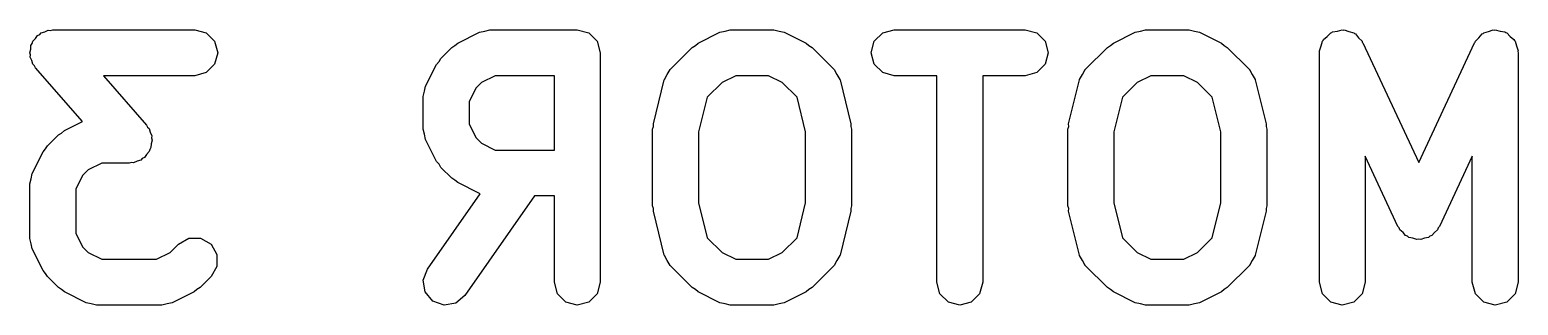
# Model space of a CAD drawing. Extents: x 102.4 to 200.2, y -128.1 to -62.9.
# Drawn here: x 178.1 to 187.83, y -105.84 to -104.04 of the extents above; entities that cross this region are included whole.
import ezdxf

# ---------------------------------------------------------------- set-up
doc = ezdxf.new("R2010")
doc.units = 0
doc.layers.add('BLACK', color=7, linetype='CONTINUOUS')

msp = doc.modelspace()

# ---------------------------------------------------------------- linework, layer by layer
at = {"layer": 'BLACK', "linetype": 'CONTINUOUS'}
for p, q in [((178.138, -104.102), (178.151, -104.081)), ((178.151, -104.081), (178.165, -104.075)), ((178.165, -104.075), (178.175, -104.064)), ((178.175, -104.064), (178.199, -104.058)), ((178.199, -104.058), (178.221, -104.047)), ((178.221, -104.047), (178.236, -104.048)), ((178.236, -104.048), (178.25, -104.044)), ((178.25, -104.044), (179.179, -104.044)), ((179.179, -104.044), (179.254, -104.064)), ((179.254, -104.064), (179.308, -104.119)), ((180.897, -104.131), (181.04, -104.06)), ((181.04, -104.06), (181.074, -104.053)), ((181.074, -104.053), (181.107, -104.044)), ((181.107, -104.044), (181.679, -104.044)), ((181.679, -104.044), (181.754, -104.064)), ((181.754, -104.064), (181.808, -104.119)), ((182.469, -104.131), (182.611, -104.06)), ((182.611, -104.06), (182.645, -104.053)), ((182.645, -104.053), (182.679, -104.044)), ((182.679, -104.044), (182.964, -104.044)), ((182.964, -104.044), (182.998, -104.053)), ((182.998, -104.053), (183.031, -104.06)), ((183.031, -104.06), (183.174, -104.131)), ((183.62, -104.119), (183.675, -104.064)), ((183.675, -104.064), (183.75, -104.044)), ((183.75, -104.044), (184.607, -104.044)), ((184.607, -104.044), (184.682, -104.064)), ((184.682, -104.064), (184.737, -104.119)), ((185.183, -104.131), (185.326, -104.06)), ((185.326, -104.06), (185.36, -104.053)), ((185.36, -104.053), (185.393, -104.044)), ((185.393, -104.044), (185.679, -104.044)), ((185.679, -104.044), (185.712, -104.053)), ((185.712, -104.053), (185.746, -104.06)), ((185.746, -104.06), (185.889, -104.131)), ((186.556, -104.108), (186.581, -104.087)), ((186.581, -104.087), (186.604, -104.064)), ((186.604, -104.064), (186.61, -104.062)), ((186.61, -104.062), (186.615, -104.058)), ((186.615, -104.058), (186.647, -104.052)), ((186.647, -104.052), (186.679, -104.044)), ((186.679, -104.044), (186.685, -104.046)), ((186.685, -104.046), (186.692, -104.044)), ((186.692, -104.044), (186.722, -104.056)), ((186.722, -104.056), (186.754, -104.064)), ((186.754, -104.064), (186.758, -104.069)), ((186.758, -104.069), (186.765, -104.071)), ((186.765, -104.071), (186.785, -104.096)), ((186.785, -104.096), (186.808, -104.119)), ((187.549, -104.119), (187.572, -104.096)), ((187.572, -104.096), (187.593, -104.071)), ((187.593, -104.071), (187.599, -104.069)), ((187.599, -104.069), (187.604, -104.064)), ((187.604, -104.064), (187.635, -104.056)), ((187.635, -104.056), (187.666, -104.044)), ((187.666, -104.044), (187.672, -104.046)), ((187.672, -104.046), (187.679, -104.044)), ((187.679, -104.044), (187.71, -104.052)), ((187.71, -104.052), (187.742, -104.058)), ((187.742, -104.058), (187.747, -104.062)), ((187.747, -104.062), (187.754, -104.064)), ((187.754, -104.064), (187.777, -104.087)), ((187.777, -104.087), (187.801, -104.108)), ((178.1, -104.194), (178.106, -104.17)), ((178.104, -104.208), (178.1, -104.194)), ((178.106, -104.17), (178.108, -104.146)), ((178.108, -104.146), (178.116, -104.133)), ((178.116, -104.133), (178.12, -104.119)), ((178.12, -104.119), (178.138, -104.102)), ((179.308, -104.119), (179.329, -104.194)), ((179.329, -104.194), (179.308, -104.269)), ((180.787, -104.231), (180.858, -104.159)), ((180.858, -104.159), (180.879, -104.147)), ((180.879, -104.147), (180.897, -104.131)), ((181.808, -104.119), (181.829, -104.194)), ((181.829, -104.194), (181.829, -105.694)), ((182.287, -104.302), (182.43, -104.159)), ((182.43, -104.159), (182.451, -104.147)), ((182.451, -104.147), (182.469, -104.131)), ((183.174, -104.131), (183.192, -104.147)), ((183.192, -104.147), (183.213, -104.159)), ((183.213, -104.159), (183.356, -104.302)), ((183.6, -104.194), (183.62, -104.119)), ((183.62, -104.269), (183.6, -104.194)), ((184.737, -104.119), (184.757, -104.194)), ((184.757, -104.194), (184.737, -104.269)), ((185.001, -104.302), (185.144, -104.159)), ((185.144, -104.159), (185.165, -104.147)), ((185.165, -104.147), (185.183, -104.131)), ((185.889, -104.131), (185.907, -104.147)), ((185.907, -104.147), (185.927, -104.159)), ((185.927, -104.159), (186.07, -104.302)), ((186.529, -104.181), (186.54, -104.15)), ((186.53, -104.187), (186.529, -104.181)), ((186.529, -104.194), (186.53, -104.187)), ((186.529, -105.694), (186.529, -104.194)), ((186.54, -104.15), (186.549, -104.119)), ((186.549, -104.119), (186.553, -104.114)), ((186.553, -104.114), (186.556, -104.108)), ((186.808, -104.119), (186.81, -104.125)), ((186.81, -104.125), (186.814, -104.13)), ((186.814, -104.13), (187.179, -104.911)), ((187.179, -104.911), (187.543, -104.13)), ((187.543, -104.13), (187.547, -104.125)), ((187.547, -104.125), (187.549, -104.119)), ((187.801, -104.108), (187.804, -104.114)), ((187.804, -104.114), (187.808, -104.119)), ((187.808, -104.119), (187.817, -104.15)), ((187.817, -104.15), (187.828, -104.181)), ((187.828, -104.181), (187.827, -104.187)), ((187.827, -104.187), (187.829, -104.194)), ((187.829, -104.194), (187.829, -105.694)), ((178.103, -104.223), (178.104, -104.208)), ((178.114, -104.245), (178.103, -104.223)), ((178.12, -104.269), (178.114, -104.245)), ((178.131, -104.279), (178.12, -104.269)), ((178.137, -104.293), (178.131, -104.279)), ((178.444, -104.643), (178.137, -104.293)), ((179.308, -104.269), (179.254, -104.324)), ((180.687, -104.413), (180.759, -104.27)), ((180.759, -104.27), (180.775, -104.252)), ((180.775, -104.252), (180.787, -104.231)), ((183.675, -104.324), (183.62, -104.269)), ((184.737, -104.269), (184.682, -104.324)), ((179.179, -104.344), (178.581, -104.344)), ((178.581, -104.344), (178.863, -104.667)), ((179.254, -104.324), (179.179, -104.344)), ((181.053, -104.389), (181.016, -104.426)), ((181.143, -104.344), (181.053, -104.389)), ((181.529, -104.344), (181.143, -104.344)), ((181.529, -104.83), (181.529, -104.344)), ((182.176, -104.658), (182.247, -104.372)), ((182.247, -104.372), (182.248, -104.371)), ((182.248, -104.369), (182.267, -104.337)), ((182.248, -104.371), (182.248, -104.369)), ((182.267, -104.337), (182.285, -104.304)), ((182.285, -104.304), (182.286, -104.303)), ((182.286, -104.303), (182.287, -104.302)), ((182.625, -104.389), (182.528, -104.485)), ((182.714, -104.344), (182.625, -104.389)), ((182.929, -104.344), (182.714, -104.344)), ((183.018, -104.389), (182.929, -104.344)), ((183.115, -104.485), (183.018, -104.389)), ((183.356, -104.302), (183.357, -104.303)), ((183.357, -104.303), (183.358, -104.304)), ((183.358, -104.304), (183.376, -104.337)), ((183.376, -104.337), (183.395, -104.369)), ((183.395, -104.369), (183.395, -104.371)), ((183.395, -104.371), (183.396, -104.372)), ((183.396, -104.372), (183.467, -104.658)), ((183.75, -104.344), (183.675, -104.324)), ((184.029, -104.344), (183.75, -104.344)), ((184.029, -105.694), (184.029, -104.344)), ((184.607, -104.344), (184.329, -104.344)), ((184.329, -104.344), (184.329, -105.694)), ((184.682, -104.324), (184.607, -104.344)), ((184.89, -104.658), (184.962, -104.372)), ((184.962, -104.369), (184.981, -104.337)), ((184.962, -104.371), (184.962, -104.369)), ((184.962, -104.372), (184.962, -104.371)), ((184.981, -104.337), (184.999, -104.304)), ((184.999, -104.304), (185, -104.303)), ((185, -104.303), (185.001, -104.302)), ((185.339, -104.389), (185.243, -104.485)), ((185.428, -104.344), (185.339, -104.389)), ((185.643, -104.344), (185.428, -104.344)), ((185.733, -104.389), (185.643, -104.344)), ((185.829, -104.485), (185.733, -104.389)), ((186.07, -104.302), (186.071, -104.303)), ((186.071, -104.303), (186.072, -104.304)), ((186.072, -104.304), (186.09, -104.337)), ((186.09, -104.337), (186.109, -104.369)), ((186.109, -104.369), (186.109, -104.371)), ((186.109, -104.371), (186.11, -104.372)), ((186.11, -104.372), (186.181, -104.658)), ((180.671, -104.48), (180.68, -104.446)), ((180.671, -104.694), (180.671, -104.48)), ((180.68, -104.446), (180.687, -104.413)), ((181.016, -104.426), (180.971, -104.515)), ((182.528, -104.485), (182.471, -104.712)), ((183.171, -104.712), (183.115, -104.485)), ((185.243, -104.485), (185.186, -104.712)), ((185.886, -104.712), (185.829, -104.485)), ((180.971, -104.515), (180.971, -104.659)), ((178.326, -104.703), (178.444, -104.643)), ((178.863, -104.667), (178.869, -104.68)), ((178.869, -104.68), (178.88, -104.69)), ((180.971, -104.659), (181.016, -104.748)), ((182.171, -104.694), (182.176, -104.676)), ((182.176, -104.676), (182.176, -104.658)), ((183.467, -104.658), (183.467, -104.676)), ((183.467, -104.676), (183.471, -104.694)), ((184.886, -104.694), (184.891, -104.676)), ((184.891, -104.676), (184.89, -104.658)), ((186.181, -104.658), (186.181, -104.676)), ((186.181, -104.676), (186.186, -104.694)), ((178.215, -104.802), (178.287, -104.731)), ((178.287, -104.731), (178.308, -104.719)), ((178.308, -104.719), (178.326, -104.703)), ((178.88, -104.69), (178.886, -104.714)), ((178.886, -104.714), (178.897, -104.736)), ((178.9, -104.765), (178.894, -104.789)), ((178.897, -104.736), (178.896, -104.751)), ((178.896, -104.751), (178.9, -104.765)), ((180.68, -104.727), (180.671, -104.694)), ((180.687, -104.761), (180.68, -104.727)), ((180.759, -104.904), (180.687, -104.761)), ((181.016, -104.748), (181.053, -104.785)), ((182.171, -105.194), (182.171, -104.694)), ((182.471, -104.712), (182.471, -105.175)), ((183.171, -105.175), (183.171, -104.712)), ((183.471, -104.694), (183.471, -105.194)), ((184.886, -105.194), (184.886, -104.694)), ((185.186, -104.712), (185.186, -105.175)), ((185.886, -105.175), (185.886, -104.712)), ((186.186, -104.694), (186.186, -105.194)), ((178.116, -104.984), (178.187, -104.841)), ((178.187, -104.841), (178.203, -104.823)), ((178.203, -104.823), (178.215, -104.802)), ((178.849, -104.878), (178.835, -104.885)), ((178.862, -104.858), (178.849, -104.878)), ((178.88, -104.84), (178.862, -104.858)), ((178.884, -104.826), (178.88, -104.84)), ((178.892, -104.814), (178.884, -104.826)), ((178.894, -104.789), (178.892, -104.814)), ((181.053, -104.785), (181.143, -104.83)), ((181.143, -104.83), (181.529, -104.83)), ((187.043, -105.329), (186.829, -104.87)), ((186.829, -104.87), (186.829, -105.694)), ((187.529, -104.87), (187.314, -105.329)), ((187.529, -105.694), (187.529, -104.87)), ((178.482, -104.96), (178.445, -104.997)), ((178.571, -104.915), (178.482, -104.96)), ((178.75, -104.915), (178.571, -104.915)), ((178.764, -104.912), (178.75, -104.915)), ((178.779, -104.913), (178.764, -104.912)), ((178.801, -104.902), (178.779, -104.913)), ((178.825, -104.895), (178.801, -104.902)), ((178.835, -104.885), (178.825, -104.895)), ((180.775, -104.922), (180.759, -104.904)), ((180.787, -104.943), (180.775, -104.922)), ((180.858, -105.014), (180.787, -104.943)), ((178.1, -105.051), (178.109, -105.018)), ((178.1, -105.408), (178.1, -105.051)), ((178.109, -105.018), (178.116, -104.984)), ((178.445, -104.997), (178.4, -105.086)), ((180.879, -105.026), (180.858, -105.014)), ((180.897, -105.042), (180.879, -105.026)), ((181.04, -105.114), (180.897, -105.042)), ((178.4, -105.086), (178.4, -105.373)), ((180.699, -105.608), (181.044, -105.115)), ((181.4, -105.13), (180.944, -105.78)), ((181.044, -105.115), (181.04, -105.114)), ((181.529, -105.13), (181.4, -105.13)), ((181.529, -105.694), (181.529, -105.13)), ((182.176, -105.212), (182.171, -105.194)), ((182.176, -105.23), (182.176, -105.212)), ((182.247, -105.516), (182.176, -105.23)), ((182.471, -105.175), (182.528, -105.403)), ((183.115, -105.403), (183.171, -105.175)), ((183.467, -105.23), (183.396, -105.516)), ((183.471, -105.194), (183.467, -105.212)), ((183.467, -105.212), (183.467, -105.23)), ((184.891, -105.212), (184.886, -105.194)), ((184.89, -105.23), (184.891, -105.212)), ((184.962, -105.516), (184.89, -105.23)), ((185.186, -105.175), (185.243, -105.403)), ((185.829, -105.403), (185.886, -105.175)), ((186.181, -105.23), (186.11, -105.516)), ((186.186, -105.194), (186.181, -105.212)), ((186.181, -105.212), (186.181, -105.23)), ((187.051, -105.339), (187.043, -105.329)), ((187.056, -105.351), (187.051, -105.339)), ((187.076, -105.368), (187.056, -105.351)), ((187.301, -105.351), (187.281, -105.368)), ((187.306, -105.339), (187.301, -105.351)), ((187.314, -105.329), (187.306, -105.339)), ((178.109, -105.442), (178.1, -105.408)), ((178.116, -105.475), (178.109, -105.442)), ((178.4, -105.373), (178.445, -105.462)), ((178.445, -105.462), (178.482, -105.499)), ((179.018, -105.499), (179.073, -105.445)), ((179.073, -105.445), (179.14, -105.406)), ((179.14, -105.406), (179.217, -105.406)), ((179.217, -105.406), (179.285, -105.445)), ((179.285, -105.445), (179.323, -105.512)), ((182.528, -105.403), (182.625, -105.499)), ((183.018, -105.499), (183.115, -105.403)), ((185.243, -105.403), (185.339, -105.499)), ((185.733, -105.499), (185.829, -105.403)), ((187.093, -105.388), (187.076, -105.368)), ((187.105, -105.393), (187.093, -105.388)), ((187.115, -105.401), (187.105, -105.393)), ((187.141, -105.406), (187.115, -105.401)), ((187.166, -105.415), (187.141, -105.406)), ((187.179, -105.412), (187.166, -105.415)), ((187.192, -105.415), (187.179, -105.412)), ((187.216, -105.406), (187.192, -105.415)), ((187.242, -105.401), (187.216, -105.406)), ((187.252, -105.393), (187.242, -105.401)), ((187.265, -105.388), (187.252, -105.393)), ((187.281, -105.368), (187.265, -105.388)), ((178.187, -105.618), (178.116, -105.475)), ((178.482, -105.499), (178.571, -105.544)), ((178.571, -105.544), (178.929, -105.544)), ((178.929, -105.544), (179.018, -105.499)), ((179.323, -105.512), (179.323, -105.59)), ((182.248, -105.517), (182.247, -105.516)), ((182.248, -105.518), (182.248, -105.517)), ((182.267, -105.551), (182.248, -105.518)), ((182.285, -105.584), (182.267, -105.551)), ((182.625, -105.499), (182.714, -105.544)), ((182.714, -105.544), (182.929, -105.544)), ((182.929, -105.544), (183.018, -105.499)), ((183.376, -105.551), (183.358, -105.584)), ((183.395, -105.518), (183.376, -105.551)), ((183.396, -105.516), (183.395, -105.517)), ((183.395, -105.517), (183.395, -105.518)), ((184.962, -105.517), (184.962, -105.516)), ((184.962, -105.518), (184.962, -105.517)), ((184.981, -105.551), (184.962, -105.518)), ((184.999, -105.584), (184.981, -105.551)), ((185.339, -105.499), (185.428, -105.544)), ((185.428, -105.544), (185.643, -105.544)), ((185.643, -105.544), (185.733, -105.499)), ((186.09, -105.551), (186.072, -105.584)), ((186.109, -105.518), (186.09, -105.551)), ((186.11, -105.516), (186.109, -105.517)), ((186.109, -105.517), (186.109, -105.518)), ((178.203, -105.636), (178.187, -105.618)), ((178.215, -105.657), (178.203, -105.636)), ((179.323, -105.59), (179.285, -105.657)), ((180.672, -105.681), (180.699, -105.608)), ((182.286, -105.585), (182.285, -105.584)), ((182.287, -105.586), (182.286, -105.585)), ((182.43, -105.729), (182.287, -105.586)), ((183.356, -105.586), (183.213, -105.729)), ((183.357, -105.585), (183.356, -105.586)), ((183.358, -105.584), (183.357, -105.585)), ((185, -105.585), (184.999, -105.584)), ((185.001, -105.586), (185, -105.585)), ((185.144, -105.729), (185.001, -105.586)), ((186.07, -105.586), (185.927, -105.729)), ((186.071, -105.585), (186.07, -105.586)), ((186.072, -105.584), (186.071, -105.585)), ((178.287, -105.729), (178.215, -105.657)), ((178.308, -105.741), (178.287, -105.729)), ((178.326, -105.757), (178.308, -105.741)), ((179.192, -105.741), (179.174, -105.757)), ((179.213, -105.729), (179.192, -105.741)), ((179.285, -105.657), (179.213, -105.729)), ((180.685, -105.757), (180.672, -105.681)), ((181.549, -105.769), (181.529, -105.694)), ((181.829, -105.694), (181.808, -105.769)), ((182.451, -105.741), (182.43, -105.729)), ((182.469, -105.757), (182.451, -105.741)), ((183.192, -105.741), (183.174, -105.757)), ((183.213, -105.729), (183.192, -105.741)), ((184.049, -105.769), (184.029, -105.694)), ((184.329, -105.694), (184.308, -105.769)), ((185.165, -105.741), (185.144, -105.729)), ((185.183, -105.757), (185.165, -105.741)), ((185.907, -105.741), (185.889, -105.757)), ((185.927, -105.729), (185.907, -105.741)), ((186.549, -105.769), (186.529, -105.694)), ((186.829, -105.694), (186.808, -105.769)), ((187.549, -105.769), (187.529, -105.694)), ((187.829, -105.694), (187.808, -105.769)), ((178.469, -105.828), (178.326, -105.757)), ((178.502, -105.835), (178.469, -105.828)), ((178.536, -105.844), (178.502, -105.835)), ((178.964, -105.844), (178.536, -105.844)), ((178.998, -105.835), (178.964, -105.844)), ((179.031, -105.828), (178.998, -105.835)), ((179.174, -105.757), (179.031, -105.828)), ((180.735, -105.817), (180.685, -105.757)), ((180.808, -105.843), (180.735, -105.817)), ((180.885, -105.83), (180.808, -105.843)), ((180.944, -105.78), (180.885, -105.83)), ((181.604, -105.824), (181.549, -105.769)), ((181.679, -105.844), (181.604, -105.824)), ((181.754, -105.824), (181.679, -105.844)), ((181.808, -105.769), (181.754, -105.824)), ((182.611, -105.828), (182.469, -105.757)), ((182.645, -105.835), (182.611, -105.828)), ((182.679, -105.844), (182.645, -105.835)), ((182.964, -105.844), (182.679, -105.844)), ((182.998, -105.835), (182.964, -105.844)), ((183.031, -105.828), (182.998, -105.835)), ((183.174, -105.757), (183.031, -105.828)), ((184.104, -105.824), (184.049, -105.769)), ((184.179, -105.844), (184.104, -105.824)), ((184.254, -105.824), (184.179, -105.844)), ((184.308, -105.769), (184.254, -105.824)), ((185.326, -105.828), (185.183, -105.757)), ((185.36, -105.835), (185.326, -105.828)), ((185.393, -105.844), (185.36, -105.835)), ((185.679, -105.844), (185.393, -105.844)), ((185.712, -105.835), (185.679, -105.844)), ((185.746, -105.828), (185.712, -105.835)), ((185.889, -105.757), (185.746, -105.828)), ((186.604, -105.824), (186.549, -105.769)), ((186.679, -105.844), (186.604, -105.824)), ((186.754, -105.824), (186.679, -105.844)), ((186.808, -105.769), (186.754, -105.824)), ((187.604, -105.824), (187.549, -105.769)), ((187.679, -105.844), (187.604, -105.824)), ((187.754, -105.824), (187.679, -105.844)), ((187.808, -105.769), (187.754, -105.824))]:
    msp.add_line(p, q, dxfattribs=at)

doc.saveas('drawing.dxf')
